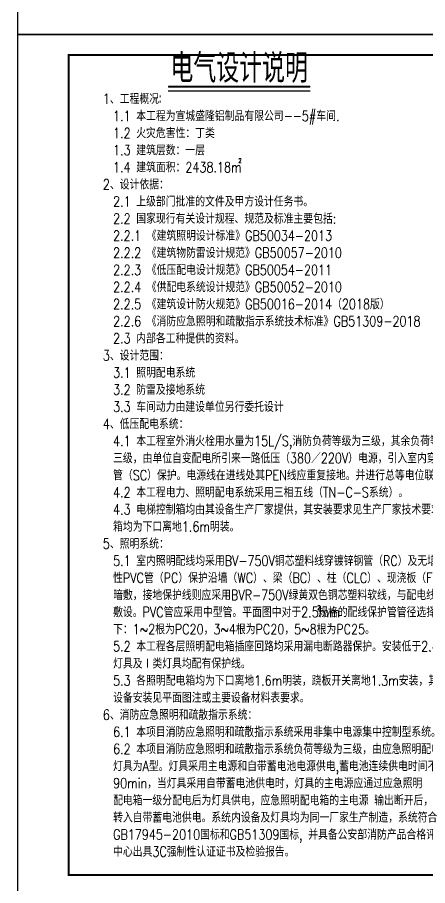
# Model space of a CAD drawing. Extents: x 1060579 to 1383165, y 581819 to 1037910.
# Drawn here: x 1236105 to 1256147, y 872927 to 915287 of the extents above; entities that cross this region are included whole.
import ezdxf

# ---------------------------------------------------------------- set-up
doc = ezdxf.new("R2010")
doc.units = 0
doc.header["$LTSCALE"] = 1000
doc.header["$MEASUREMENT"] = 0
doc.layers.add('E_SM', color=7, linetype='Continuous')
doc.layers.add('PUB_TITLE', color=4, linetype='Continuous')
doc.styles.add('E_SM', font='SIMPLEX', dxfattribs={"width": 0.8, "height": 3.5, "bigfont": 'HZTXT'})

msp = doc.modelspace()

# ---------------------------------------------------------------- linework, layer by layer
at = {"layer": 'E_SM'}
for p, q in [((1243479, 911907, 202), (1250401, 911907, 202)), ((1243479, 911707, 202), (1250401, 911707, 202))]:
    msp.add_line(p, q, dxfattribs=at)
at = {"layer": 'E_SM', "const_width": 100, "elevation": 202}
msp.add_lwpolyline([(1243479, 911907), (1250401, 911907)], dxfattribs=at)
at = {"layer": 'PUB_TITLE', "color": 4, "lineweight": -3}
msp.add_lwpolyline([(1236105, 914452), (1295505, 914452), (1295505, 956452), (1236105, 956452)], close=True, dxfattribs=at)
at = {"layer": 'PUB_TITLE'}
msp.add_lwpolyline([(1236105, 872452), (1295505, 872452), (1295505, 914452), (1236105, 914452)], close=True, dxfattribs=at)
at = {"layer": 'PUB_TITLE', "const_width": 100}
msp.add_lwpolyline([(1238605, 873452), (1294505, 873452), (1294505, 913452), (1238605, 913452)], close=True, dxfattribs=at)

# ---------------------------------------------------------------- texts
at = {"layer": 'E_SM', "style": 'E_SM'}
for s, height, width, p in [('电气设计说明', 1400, 0.8, (1243580, 912102, 202)), ('1、工程概况∶', 500, 0.8, (1240281, 911064, 202)), ('1.1 本工程为宣城盛隆铝制品有限公司--5#车间.', 500, 0.8, (1240781, 910230, 202)), ('1.2 火灾危害性：丁类', 500, 0.8, (1240781, 909395, 202)), ('1.3 建筑层数：一层', 500, 0.8, (1240781, 908560, 202)), ('1.4 建筑面积：2438.18m', 500, 0.8, (1240781, 907726, 202)), ('2', 212, 0.752941, (1246901, 908192, 202)), ('2、设计依据：', 500, 0.8, (1240281, 906891, 202)), ('2.1 上级部门批准的文件及甲方设计任务书。', 500, 0.8, (1240781, 906056, 202)), ('2.2 国家现行有关设计规程、规范及标准主要包括:', 500, 0.8, (1240781, 905221, 202)), ('2.2.1 《建筑照明设计标准》GB50034-2013', 500, 0.8, (1240781, 904387, 202)), ('2.2.2 《建筑物防雷设计规范》GB50057-2010', 500, 0.8, (1240781, 903552, 202)), ('2.2.3 《低压配电设计规范》GB50054-2011', 500, 0.8, (1240781, 902717, 202)), ('2.2.4 《供配电系统设计规范》GB50052-2010', 500, 0.8, (1240781, 901882, 202)), ('2.2.5 《建筑设计防火规范》GB50016-2014（2018版）', 500, 0.8, (1240781, 901048, 202)), ('2.2.6 《消防应急照明和疏散指示系统技术标准》GB51309-2018', 500, 0.8, (1240781, 900213, 202)), ('2.3 内部各工种提供的资料。', 500, 0.8, (1240781, 899378, 202)), ('3、设计范围：', 500, 0.8, (1240281, 898544, 202)), ('3.1 照明配电系统', 500, 0.8, (1240781, 897709, 202)), ('3.2 防雷及接地系统', 500, 0.8, (1240781, 896874, 202)), ('3.3 车间动力由建设单位另行委托设计', 500, 0.8, (1240781, 896039, 202)), ('4、低压配电系统：', 500, 0.8, (1240281, 895205, 202)), ('4.1 本工程室外消火栓用水量为15L/S,消防负荷等级为三级，其余负荷等级也为', 500, 0.8, (1240781, 894370, 202)), ('三级，由单位自变配电所引来一路低压（380／220V）电源，引入室内穿镀锌钢', 500, 0.8, (1240781, 893535, 202)), ('管（SC）保护。电源线在进线处其PEN线应重复接地。并进行总等电位联结。', 500, 0.8, (1240781, 892701, 202)), ('4.2 本工程电力、照明配电系统采用三相五线（TN-C-S系统）。', 500, 0.8, (1240781, 891866, 202)), ('4.3 电梯控制箱均由其设备生产厂家提供，其安装要求见生产厂家技术要求。AL', 500, 0.8, (1240781, 891031, 202)), ('箱均为下口离地1.6m明装。', 500, 0.8, (1240781, 890196, 202)), ('5、照明系统：', 500, 0.8, (1240281, 889362, 202)), ('5.1 室内照明配线均采用BV-750V铜芯塑料线穿镀锌钢管（RC）及无增塑刚', 500, 0.8, (1240781, 888527, 202)), ('性PVC管（PC）保护沿墙（WC）、梁（BC）、柱（CLC）、现浇板（F）等', 500, 0.8, (1240781, 887692, 202)), ('暗敷，接地保护线则应采用BVR-750V绿黄双色铜芯塑料软线，与配电线路共管', 500, 0.8, (1240781, 886857, 202)), ('2', 212, 0.752941, (1250758, 886388, 202)), ('敷设。PVC管应采用中型管。平面图中对于2.5mm', 500, 0.8, (1240781, 886023, 202)), ('规格的配线保护管管径选择如', 500, 0.8, (1250796, 886023, 202)), ('下：1~2根为PC20，3~4根为PC20，5~8根为PC25。', 500, 0.8, (1240781, 885188, 202)), ('5.2 本工程各层照明配电箱插座回路均采用漏电断路器保护。安装低于2.4米高的', 500, 0.8, (1240781, 884353, 202)), ('灯具及Ⅰ类灯具均配有保护线。', 500, 0.8, (1240781, 883519, 202)), ('5.3 各照明配电箱均为下口离地1.6m明装，跷板开关离地1.3m安装，其余', 500, 0.8, (1240781, 882684, 202)), ('设备安装见平面图注或主要设备材料表要求。', 500, 0.8, (1240781, 881849, 202)), ('6、消防应急照明和疏散指示系统：', 500, 0.8, (1240281, 881014, 202)), ('6.1 本项目消防应急照明和疏散指示系统采用非集中电源集中控制型系统。', 500, 0.8, (1240781, 880180, 202)), ('6.2 本项目消防应急照明和疏散指示系统负荷等级为三级，由应急照明配电箱供电，', 500, 0.8, (1240781, 879345, 202)), ('灯具为A型。灯具采用主电源和自带蓄电池电源供电,蓄电池连续供电时间不小于', 500, 0.8, (1240781, 878510, 202)), ('90min，当灯具采用自带蓄电池供电时，灯具的主电源应通过应急照明', 500, 0.8, (1240781, 877676, 202)), ('配电箱一级分配电后为灯具供电，应急照明配电箱的主电源 输出断开后，灯具应自动', 500, 0.8, (1240781, 876841, 202)), ('转入自带蓄电池供电。系统内设备及灯具均为同一厂家生产制造，系统符合', 500, 0.8, (1240781, 876006, 202)), ('GB17945-2010国标和GB51309国标, 并具备公安部消防产品合格评定', 500, 0.8, (1240781, 875171, 202)), ('中心出具3C强制性认证证书及检验报告。 ', 500, 0.8, (1240781, 874337, 202))]:
    msp.add_text(s, height=height, dxfattribs=dict(at, width=width)).set_placement(p)

doc.saveas('drawing.dxf')
